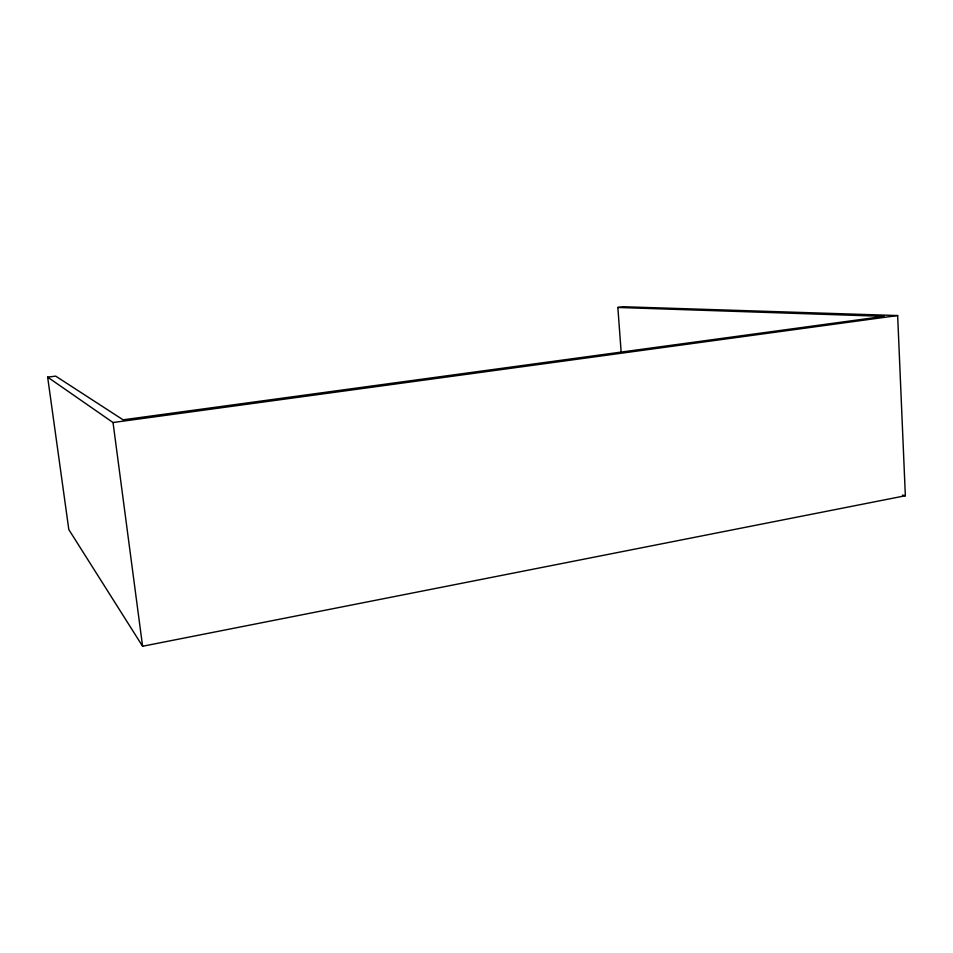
<?xml version="1.0" encoding="UTF-8"?>
<svg xmlns="http://www.w3.org/2000/svg" width="953" height="953" viewBox="0 0 953 953"><rect width="100%" height="100%" fill="white"/><g stroke="black" fill="none" stroke-linecap="round" stroke-linejoin="round"><path stroke-width="1.43" d="M617.854 307.462L883.991 316.348L123.092 419.82L55.703 376.137L47.65 377.126L68.819 529.582L142.593 646.253L905.35 495.751L897.655 315.55L623.691 306.747L617.854 307.462L621.142 351.991M47.65 377.126L113.026 422.524L897.655 315.55M902.443 495.131L905.35 495.751M113.026 422.524L142.593 646.253"/></g></svg>
